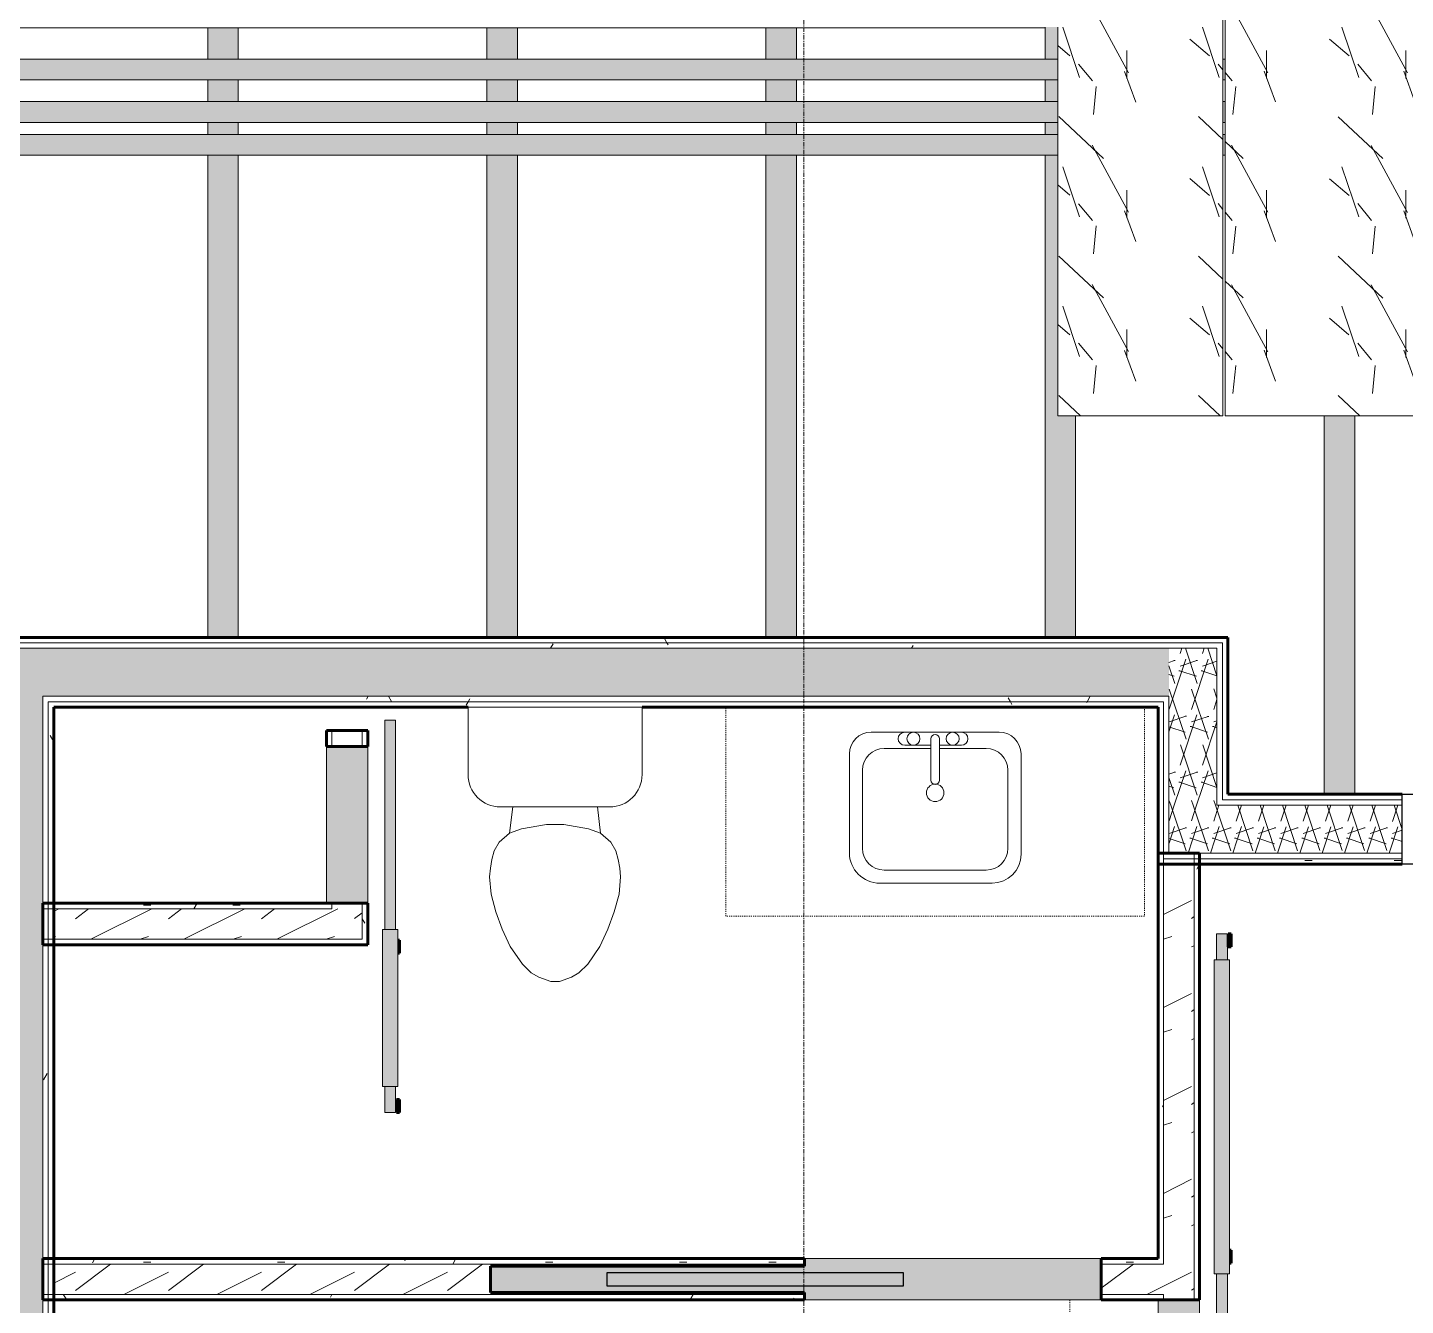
# Model space of a CAD drawing. Header units: inches. Extents: x -4169 to -1846, y 9706 to 12377.
# Drawn here: x -2916.3 to -2758.4, y 11571.4 to 11717.9 of the extents above; entities that cross this region are included whole.
import ezdxf

# ---------------------------------------------------------------- set-up
doc = ezdxf.new("R2010")
doc.units = ezdxf.units.IN
doc.header["$MEASUREMENT"] = 0
doc.linetypes.add('Dash', pattern=[0.25, 0.125, -0.125])
doc.linetypes.add('Grid Line 1_2_', pattern=[0.875, 0.5, -0.125, 0.125, -0.125])
for name, color, linetype, lineweight in [('0-1', 7, 'Continuous', 5), ('0-2', 7, 'Continuous', 18), ('A-CLNG', 13, 'Continuous', 18), ('A-CLNG-PATT-1', 35, 'Continuous', 18), ('A-DOOR', 31, 'Continuous', 18), ('A-DOOR-2', 90, 'Continuous', 30), ('A-DOOR-3', 135, 'Continuous', 18), ('A-DOOR-4', 7, 'Continuous', 18), ('A-DOOR-5', 50, 'Continuous', 60), ('A-DOOR-6', 31, 'Continuous', 30), ('A-DOOR-7', 31, 'Continuous', 9), ('A-DOOR-FRAM', 31, 'Continuous', 30), ('A-FLOR-2', 7, 'Continuous', 18), ('A-WALL', 113, 'Continuous', 18), ('A-WALL-1', 8, 'Continuous', 5), ('A-WALL-3', 50, 'Continuous', 60), ('A-WALL-4', 7, 'Continuous', 18), ('A-WALL-PATT-1', 250, 'Continuous', 9), ('A-WALL-PATT-2', 253, 'Continuous', 9), ('A-WALL-PATT-4', 111, 'Continuous', 9), ('I-FURN-1', 250, 'Continuous', 9), ('I-FURN-HDLN-1', 250, 'Dash', 9), ('I-WALL-3', 2, 'Continuous', 60), ('P-PIPE', 3, 'Continuous', 9), ('P-PIPE-1', 3, 'Continuous', 5), ('P-SANR-FIXT-2', 250, 'Continuous', 9), ('Q-CASE-HDLN-1', 250, 'Dash', 9), ('S-BEAM', 12, 'Continuous', 9), ('S-GRID-1', 1, 'Grid Line 1_2_', 9)]:
    doc.layers.add(name, color=color, linetype=linetype, lineweight=lineweight)
pattern_1 = [(0, (0, 0), (20.48, 5.12), [0.845, -14.515, 0.845, -14.515, -81.92]), (0, (0, 0), (20.48, 5.12), [-30.72, 0.845, -29.875, 0.845, -14.515, -35.84]), (0, (0, 0), (20.48, 5.12), [-76.8, 0.845, -9.395, 0.845, -24.755]), (120, (7.68, 2.56), (-14.67405, 15.1762003), [0.845, -14.515, 0.845, -14.515, -81.92]), (120, (7.68, 2.56), (-14.67405, 15.1762003), [-30.72, 0.845, -29.875, 0.845, -14.515, -35.84]), (120, (7.68, 2.56), (-14.67405, 15.1762003), [-76.8, 0.845, -9.395, 0.845, -24.755]), (240, (10.24, 12.8), (-5.80595, -20.2962003), [0.845, -14.515, 0.845, -14.515, -81.92]), (240, (10.24, 12.8), (-5.80595, -20.2962003), [-30.72, 0.845, -29.875, 0.845, -14.515, -35.84]), (240, (10.24, 12.8), (-5.80595, -20.2962003), [-76.8, 0.845, -9.395, 0.845, -24.755])]
pattern_2 = [(216.87, (4.265, 10.662), (31.9871619, 21.32545714), [5.331, -47.981]), (206.565, (10.662, 7.464), (-10.662476, -10.6620098), [11.921, -11.921]), (198.435, (10.662, 2.132), (-21.32449365, -10.6625869), [6.744, -26.974])]
pattern_3 = [(161.57, (0.32, 0.32), (-2.560496185, -0.000537386), [0, -18.214, 2.022, 0]), (18.43, (-0.32, 0.32), (-2.560496185, 0.000537386), [0, -18.214, 2.022, 0]), (108.43, (0.32, 0.32), (1.27922091, -6.400876726), [6.07, -14.166]), (71.57, (-0.32, 0.32), (1.27922091, 6.400876726), [6.07, -14.166])]

# ---------------------------------------------------------------- blocks, each defined once
blk = doc.blocks.new('Pocket_Door_2385 - 34_ x 80_-1722045-ENLARGED RCP - 2ND FLOOR PLAN')
at = {"layer": 'A-DOOR-2'}
for p, q in [((-39.67, 0.75), (-39.67, -0.75)), ((-5.67, 0.75), (-39.67, 0.75)), ((-5.67, -0.75), (-5.67, 0.75)), ((-39.67, -0.75), (-5.67, -0.75))]:
    blk.add_line(p, q, dxfattribs=at)
blk = doc.blocks.new('M_Sink Vanity-Square - 500 x 440mm-1352614-ENLARGED RCP - 2ND FLOOR PLAN')
at = {"layer": 'P-SANR-FIXT-2'}
for p, q in [((7.96, 7.09), (-6.72, 7.09)), ((7.96, 7.09), (-6.72, 7.09)), ((3.62, 7.09), (-2.88, 7.09)), ((0.12, 6.33), (0.12, 1.59)), ((1.12, 6.33), (1.12, 1.59)), ((0.12, 5.22), (-5.22, 5.22)), ((-2.88, 5.59), (0.12, 5.59)), ((1.12, 5.59), (3.62, 5.59)), ((6.46, 5.22), (1.12, 5.22)), ((-9.22, 4.59), (-9.22, -6.73)), ((-9.22, 4.59), (-9.22, -6.73)), ((10.46, -6.91), (10.46, 4.59)), ((10.46, -6.91), (10.46, 4.59)), ((-7.72, 2.72), (-7.72, -6.23)), ((8.96, -6.23), (8.96, 2.72)), ((-5.22, -8.73), (6.46, -8.73)), ((-5.72, -10.23), (7.14, -10.23)), ((-5.72, -10.23), (7.14, -10.23))]:
    blk.add_line(p, q, dxfattribs=at)
for centre, radius, start, end in [((-6.72, 4.59), 2.5, 90, 180), ((-6.72, 4.59), 2.5, 90, 180), ((-2.88, 6.34), 0.75, 90, 270), ((-1.88, 6.34), 0.75, 360, 180), ((-1.88, 6.34), 0.75, 180, 0), ((0.62, 6.33), 0.5, 360, 180), ((2.62, 6.34), 0.75, 360, 180), ((2.62, 6.34), 0.75, 180, 360), ((3.62, 6.34), 0.75, 270, 90), ((7.96, 4.59), 2.5, 0, 90), ((7.96, 4.59), 2.5, 360, 90), ((-5.22, 2.72), 2.5, 90, 180), ((6.46, 2.72), 2.5, 0, 90), ((0.62, 1.59), 0.5, 180, 0), ((0.62, 0.13), 1, 360, 180), ((0.62, 0.13), 1, 180, 0), ((-5.22, -6.23), 2.5, 180, 270), ((6.46, -6.23), 2.5, 270, 0), ((-5.72, -6.73), 3.5, 180, 270), ((-5.72, -6.73), 3.5, 180, 270), ((7.14, -6.91), 3.32, 270, 360), ((7.14, -6.91), 3.32, 270, 0)]:
    blk.add_arc(centre, radius, start, end, dxfattribs=at)
blk = doc.blocks.new('Toilet-Domestic-3D - Toilet-Domestic-3D-1372870-ENLARGED RCP - 2ND FLOOR PLAN')
at = {"layer": 'P-SANR-FIXT-2'}
for p, q in [((-2.74, 11), (-1.87, 11.5)), ((-1.87, 11.5), (-0.5, 12)), ((-0.5, 12), (0.5, 12)), ((0.5, 12), (1.87, 11.5)), ((1.87, 11.5), (2.74, 11)), ((-5.13, 8), (-3.74, 10)), ((-3.74, 10), (-2.74, 11)), ((2.74, 11), (3.74, 10)), ((3.74, 10), (5.13, 8)), ((-6.06, 6), (-5.13, 8)), ((5.13, 8), (6.06, 6)), ((-6.79, 4), (-6.06, 6)), ((6.06, 6), (6.79, 4)), ((-7.33, 1.99), (-6.79, 4)), ((6.79, 4), (7.33, 1.99)), ((-7.5, 0), (-7.33, 1.99)), ((7.33, 1.99), (7.5, 0)), ((-7.41, -1), (-7.5, 0)), ((-7.24, -2), (-7.41, -1)), ((7.41, -1), (7.24, -2)), ((7.5, 0), (7.41, -1)), ((-6.97, -3), (-7.24, -2)), ((-6.4, -4), (-6.97, -3)), ((6.97, -3), (6.4, -4)), ((7.24, -2), (6.97, -3)), ((-5.21, -5), (-6.4, -4)), ((6.4, -4), (5.21, -5)), ((-3.84, -5.5), (-5.21, -5)), ((-4.86, -8.02), (-5.21, -5)), ((-1, -6), (-3.84, -5.5)), ((1, -6), (-1, -6)), ((3.84, -5.5), (1, -6)), ((5.21, -5), (3.84, -5.5)), ((4.86, -8.02), (5.21, -5)), ((6.25, -8.02), (-6.25, -8.02)), ((-9.98, -11.75), (-9.98, -19.48)), ((9.98, -19.48), (9.98, -11.75)), ((-9.98, -19.48), (9.98, -19.48))]:
    blk.add_line(p, q, dxfattribs=at)
for centre, start, end in [((-6.25, -11.75), 90, 180), ((6.25, -11.75), 0, 90)]:
    blk.add_arc(centre, 3.73, start, end, dxfattribs=at)
blk = doc.blocks.new('OD_CW_Countertop - OD_CW_Countertop-V33-ENLARGED RCP - 2ND FLOOR PLAN')
at = {"layer": 'Q-CASE-HDLN-1'}
for p, q in [((0.74, -23.99), (0.74, 0)), ((0.74, 0), (48.74, 0)), ((48.74, 0), (48.74, -23.99))]:
    blk.add_line(p, q, dxfattribs=at)
blk = doc.blocks.new('Interior_barn_door_18732 - Interior_barn_door_18732-2490867-ENLARGED RCP - 2ND FLOOR PLAN')
at = {"layer": 'A-DOOR-3'}
for points in [[(-58.5, 5.82), (-58.5, 6), (-60, 6), (-60, 5.67), (-58.5, 5.67)], [(-21, 5.82), (-57, 5.82), (-57, 4.07), (-21, 4.07)], [(-22.23, 6), (-23.73, 6), (-23.73, 5.82), (-22.23, 5.82)]]:
    blk.add_hatch(color=256, dxfattribs=at).paths.add_polyline_path(points, flags=0)
h = blk.add_hatch(color=256, dxfattribs=at)
h.paths.add_polyline_path([(21, 5.57), (-21, 5.55), (-21, 4.95), (21, 4.95), (21, 5.55)], flags=0)
h.paths.add_polyline_path([(-57, 5.57), (-60, 5.55), (-60, 4.95), (-57, 4.95), (-57, 5.57)], flags=0)
h = blk.add_hatch(color=256, dxfattribs=at)
h.paths.add_polyline_path([(21, 4.32), (21, 4.95), (-21, 4.95), (-21, 4.32), (17.92, 4.32)], flags=0)
h.paths.add_polyline_path([(-57, 4.79), (-57, 4.95), (-60, 4.95), (-60, 4.32), (-57, 4.34), (-57, 4.78)], flags=0)
at = {"layer": 'A-DOOR-4'}
for p, q in [((-60, 5.57), (-57, 5.57)), ((-60, 5.57), (-60, 4.95)), ((-60, 4.95), (-60, 4.32)), ((-57, 4.07), (-57, 5.82)), ((-57, 5.82), (-21, 5.82)), ((-21, 5.82), (-21, 4.07)), ((-21, 5.57), (21, 5.57)), ((21, 4.95), (21, 5.57)), ((21, 4.32), (21, 4.95)), ((-57, 4.32), (-60, 4.32)), ((-21, 4.07), (-57, 4.07)), ((21, 4.32), (-21, 4.32))]:
    blk.add_line(p, q, dxfattribs=at)
at = {"layer": 'A-DOOR-5'}
for p, q in [((-60, 6), (-60, 5.67)), ((-58.5, 6), (-60, 6)), ((-60, 5.67), (-58.5, 5.67)), ((-58.5, 5.67), (-58.5, 6)), ((-23.73, 6), (-23.73, 5.82)), ((-22.23, 6), (-23.73, 6)), ((-22.23, 5.82), (-22.23, 6))]:
    blk.add_line(p, q, dxfattribs=at)
blk = doc.blocks.new('Bed-Standard - Queen 60_ x 79_-1433484-ENLARGED RCP - 2ND FLOOR PLAN')
at = {"layer": 'I-FURN-1'}
for p, q in [((-19.31, 41.3), (40.69, 41.3)), ((-19.31, -37.7), (-19.31, 41.3)), ((40.69, 41.3), (40.69, -37.7)), ((40.69, -23.7), (-19.31, -17.13)), ((-16.31, -23.7), (37.69, -23.7)), ((-16.31, -35.7), (-16.31, -23.7)), ((37.69, -35.7), (37.69, -23.7)), ((-16.31, -35.7), (37.69, -35.7)), ((40.69, -37.7), (-19.31, -37.7))]:
    blk.add_line(p, q, dxfattribs=at)
at = {"layer": 'I-FURN-HDLN-1'}
for p, q in [((-55.31, 77.3), (64.69, 77.3)), ((-55.31, -37.7), (-55.31, 77.3)), ((64.69, 77.3), (64.69, -37.7))]:
    blk.add_line(p, q, dxfattribs=at)
blk = doc.blocks.new('Interior_barn_door_18732 - Interior_barn_door_18732 18_-2491359-ENLARGED RCP - 2ND FLOOR PLAN')
at = {"layer": 'A-DOOR-3'}
h = blk.add_hatch(color=256, dxfattribs=at)
h.paths.add_polyline_path([(12, -4.32), (-12, -4.34), (-12, -4.95), (12, -4.95), (12, -4.34)], flags=0)
h.paths.add_polyline_path([(-33, -4.32), (-33, -4.95), (-30, -4.95), (-30, -4.32)], flags=0)
for points in [[(-30, -4.07), (-30, -5.82), (-12, -5.82), (-12, -4.07), (-28.85, -4.07)], [(-33, -5.67), (-33, -6), (-31.5, -6), (-31.5, -5.67)], [(-14.73, -5.82), (-14.73, -6), (-13.23, -6), (-13.23, -5.82)]]:
    blk.add_hatch(color=256, dxfattribs=at).paths.add_polyline_path(points, flags=0)
h = blk.add_hatch(color=256, dxfattribs=at)
h.paths.add_polyline_path([(7.02, -4.95), (-12, -4.95), (-12, -5.57), (12, -5.55), (12, -4.95), (9, -4.95)], flags=0)
h.paths.add_polyline_path([(-33, -4.95), (-33, -5.57), (-30, -5.55), (-30, -4.95)], flags=0)
at = {"layer": 'A-DOOR-4'}
for p, q in [((-33, -4.32), (-30, -4.32)), ((-33, -4.32), (-33, -4.95)), ((-30, -5.82), (-30, -4.07)), ((-30, -4.07), (-12, -4.07)), ((-12, -4.07), (-12, -5.82)), ((-12, -4.32), (12, -4.32)), ((12, -4.95), (12, -4.32)), ((-33, -4.95), (-33, -5.57)), ((-30, -5.57), (-33, -5.57)), ((-12, -5.82), (-30, -5.82)), ((12, -5.57), (-12, -5.57)), ((12, -5.57), (12, -4.95))]:
    blk.add_line(p, q, dxfattribs=at)
at = {"layer": 'A-DOOR-5'}
for p, q in [((-33, -6), (-33, -5.67)), ((-33, -5.67), (-31.5, -5.67)), ((-31.5, -6), (-33, -6)), ((-31.5, -5.67), (-31.5, -6)), ((-14.73, -6), (-14.73, -5.82)), ((-13.23, -6), (-14.73, -6)), ((-13.23, -5.82), (-13.23, -6))]:
    blk.add_line(p, q, dxfattribs=at)
blk = doc.blocks.new('CTR - 1st Phase - Unit Layouts_rvt-1-ENLARGED RCP - 2ND FLOOR PLAN')
at = {"layer": 'A-WALL-1'}
for points in [[(-2881.45, 11617.49), (-2877.32, 11617.49), (-2877.32, 11635.49), (-2882.07, 11635.49), (-2882.07, 11617.49)], [(-2793.25, 11571.99), (-2793.25, 11576.74), (-2827.25, 11576.74), (-2827.25, 11575.86), (-2863.25, 11575.86), (-2863.25, 11572.86), (-2827.25, 11572.86), (-2827.25, 11571.99), (-2794.41, 11571.99)], [(-2786.72, 11535.99), (-2781.97, 11535.99), (-2781.97, 11571.99), (-2786.72, 11571.99), (-2786.72, 11536.07)]]:
    blk.add_hatch(color=256, dxfattribs=at).paths.add_polyline_path(points, flags=0)
at = {"layer": 'A-WALL-PATT-1'}
h = blk.add_hatch(dxfattribs=at)
h.set_pattern_fill('FP_1', color=256, style=0, pattern_type=2)
h.set_pattern_definition(pattern_1)
h.paths.add_polyline_path([(-2877.32, 11613.36), (-2877.32, 11617.49), (-2877.95, 11617.49), (-2877.95, 11613.36)], flags=0)
h.paths.add_polyline_path([(-2877.95, 11635.49), (-2877.32, 11635.49), (-2877.32, 11637.3), (-2877.95, 11637.3), (-2877.95, 11635.94)], flags=0)
h = blk.add_hatch(dxfattribs=at)
h.set_pattern_fill('FP_1', color=256, style=0, pattern_type=2)
h.set_pattern_definition(pattern_1)
h.paths.add_polyline_path([(-2786.72, 11532.89), (-2786.1, 11532.89), (-2786.1, 11535.99), (-2786.72, 11535.99)], flags=0)
h.paths.add_polyline_path([(-2786.72, 11571.99), (-2786.1, 11571.99), (-2786.1, 11572.61), (-2786.72, 11572.61)], flags=0)
h.paths.add_polyline_path([(-2786.72, 11576.11), (-2786.1, 11576.11), (-2786.1, 11623.26), (-2786.72, 11623.26), (-2786.72, 11576.74)], flags=0)
h = blk.add_hatch(dxfattribs=at)
h.set_pattern_fill('FP_1', color=256, style=0, pattern_type=2)
h.set_pattern_definition(pattern_1)
h.paths.add_polyline_path([(-2781.97, 11532.89), (-2781.97, 11535.99), (-2782.6, 11535.99), (-2782.6, 11532.89)], flags=0)
h.paths.add_polyline_path([(-2781.97, 11571.99), (-2781.97, 11623.24), (-2782.6, 11623.24), (-2782.6, 11571.99)], flags=0)
h = blk.add_hatch(dxfattribs=at)
h.set_pattern_fill('FP_1', color=256, style=0, pattern_type=2)
h.set_pattern_definition(pattern_1)
h.paths.add_polyline_path([(-2881.45, 11616.86), (-2881.45, 11617.49), (-2913.32, 11617.49), (-2913.32, 11616.86), (-2882.07, 11616.86)], flags=0)
h = blk.add_hatch(dxfattribs=at)
h.set_pattern_fill('FP_1', color=256, style=0, pattern_type=2)
h.set_pattern_definition(pattern_1)
h.paths.add_polyline_path([(-2913.32, 11576.11), (-2827.25, 11576.11), (-2827.25, 11576.74), (-2913.32, 11576.73)], flags=0)
h.paths.add_polyline_path([(-2788.86, 11576.11), (-2786.72, 11576.11), (-2786.72, 11576.74), (-2793.25, 11576.74), (-2793.25, 11576.11)], flags=0)
h = blk.add_hatch(dxfattribs=at)
h.set_pattern_fill('FP_1', color=256, style=0, pattern_type=2)
h.set_pattern_definition(pattern_1)
h.paths.add_polyline_path([(-2913.32, 11571.99), (-2827.25, 11571.99), (-2827.25, 11572.61), (-2913.32, 11572.6)], flags=0)
h.paths.add_polyline_path([(-2793.25, 11571.99), (-2786.72, 11571.99), (-2786.72, 11572.61), (-2793.25, 11572.61)], flags=0)
at = {"layer": 'A-WALL-PATT-2'}
h = blk.add_hatch(dxfattribs=at)
h.set_pattern_fill('FP_2', color=256, style=0, pattern_type=2)
h.set_pattern_definition(pattern_2)
h.paths.add_polyline_path([(-2786.1, 11532.26), (-2782.6, 11532.26), (-2782.6, 11535.99), (-2786.1, 11535.99), (-2786.1, 11532.89)], flags=0)
h.paths.add_polyline_path([(-2786.1, 11571.99), (-2782.6, 11571.99), (-2782.6, 11623.26), (-2786.1, 11623.26), (-2786.1, 11572.61)], flags=0)
h = blk.add_hatch(dxfattribs=at)
h.set_pattern_fill('FP_2', color=256, style=0, pattern_type=2)
h.set_pattern_definition(pattern_2)
h.paths.add_polyline_path([(-2890.16, 11613.36), (-2877.95, 11613.36), (-2877.95, 11616.86), (-2913.32, 11616.86), (-2913.32, 11613.36)], flags=0)
h = blk.add_hatch(dxfattribs=at)
h.set_pattern_fill('FP_2', color=256, style=0, pattern_type=2)
h.set_pattern_definition(pattern_2)
h.paths.add_polyline_path([(-2913.32, 11572.61), (-2827.25, 11572.61), (-2827.25, 11572.86), (-2863.25, 11572.86), (-2863.25, 11575.86), (-2827.25, 11575.86), (-2827.25, 11576.11), (-2913.32, 11576.11), (-2913.32, 11572.62)], flags=0)
h.paths.add_polyline_path([(-2786.1, 11572.61), (-2786.1, 11576.11), (-2793.25, 11576.11), (-2793.25, 11572.61), (-2786.72, 11572.61)], flags=0)
at = {"layer": 'A-WALL-3'}
for p, q in [((-2882.07, 11635.49), (-2882.07, 11637.3)), ((-2882.07, 11637.3), (-2877.32, 11637.3)), ((-2877.32, 11637.3), (-2877.32, 11635.49)), ((-2877.32, 11635.49), (-2882.07, 11635.49)), ((-2786.72, 11576.74), (-2786.72, 11623.26)), ((-2786.72, 11623.26), (-2781.97, 11623.26)), ((-2781.97, 11623.26), (-2781.97, 11571.99)), ((-2914.57, 11612.74), (-2914.57, 11617.49)), ((-2914.57, 11617.49), (-2877.32, 11617.49)), ((-2877.32, 11617.49), (-2877.32, 11612.74)), ((-2877.32, 11612.74), (-2914.57, 11612.74)), ((-2914.57, 11576.74), (-2827.25, 11576.74)), ((-2914.57, 11571.99), (-2914.57, 11576.74)), ((-2827.25, 11575.86), (-2863.25, 11575.86)), ((-2863.25, 11575.86), (-2863.25, 11572.86)), ((-2827.25, 11576.74), (-2827.25, 11575.86)), ((-2793.25, 11576.74), (-2786.72, 11576.74)), ((-2793.25, 11571.99), (-2793.25, 11576.74)), ((-2863.25, 11572.86), (-2827.25, 11572.86)), ((-2827.25, 11572.86), (-2827.25, 11571.99)), ((-2827.25, 11571.99), (-2914.57, 11571.99)), ((-2786.72, 11571.99), (-2793.25, 11571.99)), ((-2781.97, 11571.99), (-2786.72, 11571.99))]:
    blk.add_line(p, q, dxfattribs=at)
at = {"layer": 'A-WALL-4'}
for p, q in [((-2881.45, 11637.3), (-2881.45, 11635.49)), ((-2877.95, 11637.3), (-2877.95, 11635.49)), ((-2882.07, 11635.49), (-2882.07, 11617.49)), ((-2877.32, 11617.49), (-2877.32, 11635.49)), ((-2786.1, 11623.26), (-2786.1, 11576.11)), ((-2782.6, 11623.26), (-2782.6, 11571.99)), ((-2914.57, 11616.86), (-2881.45, 11616.86)), ((-2881.45, 11616.86), (-2881.45, 11617.49)), ((-2877.95, 11616.86), (-2877.95, 11617.49)), ((-2877.95, 11613.36), (-2877.95, 11616.86)), ((-2914.57, 11613.36), (-2877.95, 11613.36)), ((-2827.25, 11576.11), (-2914.57, 11576.11)), ((-2793.25, 11576.74), (-2827.25, 11576.74)), ((-2786.72, 11576.11), (-2793.25, 11576.11)), ((-2786.72, 11576.11), (-2786.1, 11576.11)), ((-2827.25, 11572.61), (-2914.57, 11572.61)), ((-2786.72, 11572.61), (-2793.25, 11572.61)), ((-2786.72, 11572.61), (-2786.1, 11572.61)), ((-2786.1, 11572.61), (-2786.1, 11571.99)), ((-2827.25, 11571.99), (-2793.25, 11571.99)), ((-2786.72, 11571.99), (-2786.72, 11535.99)), ((-2781.97, 11535.99), (-2781.97, 11571.99))]:
    blk.add_line(p, q, dxfattribs=at)
at = {"layer": '0-2'}
for name, p, rotation in [('Toilet-Domestic-3D - Toilet-Domestic-3D-1372870-ENLARGED RCP - 2ND FLOOR PLAN', (-2855.85, 11620.52), 180), ('OD_CW_Countertop - OD_CW_Countertop-V33-ENLARGED RCP - 2ND FLOOR PLAN', (-2787.54, 11616), 180), ('Interior_barn_door_18732 - Interior_barn_door_18732 18_-2491359-ENLARGED RCP - 2ND FLOOR PLAN', (-2879.7, 11626.49), 90.000000000006), ('Interior_barn_door_18732 - Interior_barn_door_18732-2490867-ENLARGED RCP - 2ND FLOOR PLAN', (-2784.35, 11553.99), 269.9999999999968), ('Bed-Standard - Queen 60_ x 79_-1433484-ENLARGED RCP - 2ND FLOOR PLAN', (-2874.14, 11516.68), 269.9999999999839)]:
    blk.add_blockref(name, p, dxfattribs=dict(at, rotation=rotation))
for name, p in [('M_Sink Vanity-Square - 500 x 440mm-1352614-ENLARGED RCP - 2ND FLOOR PLAN', (-2812.89, 11630.03)), ('Pocket_Door_2385 - 34_ x 80_-1722045-ENLARGED RCP - 2ND FLOOR PLAN', (-2810.25, 11574.36))]:
    blk.add_blockref(name, p, dxfattribs=at)
blk = doc.blocks.new('CTR - 1st Phase - Shell_rvt-1-ENLARGED RCP - 2ND FLOOR PLAN')
at = {"layer": 'A-FLOR-2'}
for p, q in [((-2924.17, 11717.89), (-2895.67, 11717.89)), ((-2892.17, 11717.89), (-2863.67, 11717.89)), ((-2860.17, 11717.89), (-2831.67, 11717.89)), ((-2828.17, 11717.89), (-2799.67, 11717.89)), ((-2895.67, 11648.09), (-2924.17, 11648.09)), ((-2863.67, 11648.09), (-2892.17, 11648.09)), ((-2831.67, 11648.09), (-2860.17, 11648.09)), ((-2799.67, 11648.09), (-2828.17, 11648.09)), ((-2780.17, 11648.09), (-2796.17, 11648.09)), ((-2780.17, 11647.99), (-2780.17, 11648.09))]:
    blk.add_line(p, q, dxfattribs=at)
at = {"layer": 'S-GRID-1'}
blk.add_line((-2827.32, 9836.18), (-2827.32, 12344.54), dxfattribs=at)
blk = doc.blocks.new('Dimension Lumber - LVL - 3_5X5_5-V163-ENLARGED RCP - 2ND FLOOR PLAN')
at = {"layer": 'S-BEAM'}
h = blk.add_hatch(color=256, dxfattribs=at)
h.paths.add_polyline_path([(34.9, -1.54), (34.9, 1.75), (-20.31, 1.75), (-20.31, -1.75), (34.9, -1.75)], flags=0)
h.paths.add_polyline_path([(-22.69, -1.75), (-22.69, 1.75), (-24.07, 1.75), (-24.07, -1.75), (-24, -1.75)], flags=0)
h.paths.add_polyline_path([(-26.45, 1.75), (-28.94, 1.75), (-28.94, -1.75), (-26.45, -1.75), (-26.45, -1.54)], flags=0)
h.paths.add_polyline_path([(-31.32, -1.54), (-31.32, 1.75), (-34.9, 1.75), (-34.9, -1.75), (-31.32, -1.75)], flags=0)
for p, q in [((-34.9, 1.75), (-34.9, -1.75)), ((-34.9, 1.75), (-31.32, 1.75)), ((-28.94, 1.75), (-26.45, 1.75)), ((-24.07, 1.75), (-22.69, 1.75)), ((-20.31, 1.75), (34.9, 1.75)), ((34.9, -1.75), (34.9, 1.75)), ((-34.9, -1.75), (-31.32, -1.75)), ((-28.94, -1.75), (-26.45, -1.75)), ((-24.07, -1.75), (-22.69, -1.75)), ((-20.31, -1.75), (34.9, -1.75))]:
    blk.add_line(p, q, dxfattribs=at)
blk = doc.blocks.new('Dimension Lumber - LVL - 3_5X5_5-V165-ENLARGED RCP - 2ND FLOOR PLAN')
at = {"layer": 'S-BEAM'}
h = blk.add_hatch(color=256, dxfattribs=at)
h.paths.add_polyline_path([(45.37, -0.31), (45.37, 1.75), (20.07, 1.75), (20.07, -0.31), (-9.84, -0.31), (-9.84, -1.75), (45.37, -1.75)], flags=0)
h.paths.add_polyline_path([(-12.21, -1.75), (-12.21, -0.31), (-13.6, -0.31), (-13.6, -1.75), (-13.52, -1.75)], flags=0)
h.paths.add_polyline_path([(-15.97, -0.31), (-18.47, -0.31), (-18.47, -1.75), (-15.97, -1.75), (-15.97, -1.22)], flags=0)
h.paths.add_polyline_path([(-20.84, -1.75), (-20.84, -0.31), (-24.53, -0.31), (-24.53, -1.75), (-23.58, -1.75)], flags=0)
for p, q in [((20.07, 1.75), (45.37, 1.75)), ((45.37, -1.75), (45.37, 1.75)), ((-24.53, -1.75), (-20.84, -1.75)), ((-18.47, -1.75), (-15.97, -1.75)), ((-13.6, -1.75), (-12.21, -1.75)), ((-9.84, -1.75), (45.37, -1.75))]:
    blk.add_line(p, q, dxfattribs=at)
blk = doc.blocks.new('Dimension Lumber - LVL - 3_5X5_5-V152-ENLARGED RCP - 2ND FLOOR PLAN')
at = {"layer": 'S-BEAM'}
blk.add_hatch(color=256, dxfattribs=at).paths.add_polyline_path([(9.6, -1.75), (53, -1.75), (53, 1.75), (9.6, 1.75)], flags=0)
for p, q in [((9.6, 1.75), (53, 1.75)), ((9.6, -1.75), (53, -1.75))]:
    blk.add_line(p, q, dxfattribs=at)
blk = doc.blocks.new('HOLLOW METAL - UNIT DOOR-2125824-ENLARGED RCP - 2ND FLOOR PLAN')
at = {"layer": 'A-DOOR-6'}
for p, q in [((16.25, -4.25), (18, -4.25)), ((16.25, -40.25), (16.25, -4.25)), ((18, -4.25), (18, -40.25)), ((18, -40.25), (16.25, -40.25))]:
    blk.add_line(p, q, dxfattribs=at)
at = {"layer": 'A-DOOR-7'}
blk.add_arc((18, -4.25), 36, 180, 270, dxfattribs=at)
at = {"layer": 'A-DOOR-FRAM'}
for p, q in [((-20, 3.75), (-18, 3.75)), ((-20, -4.25), (-20, 3.75)), ((-18, 3.75), (-18, 1.8125)), ((18, 3.75), (20, 3.75)), ((18, 1.8125), (18, 3.75)), ((20, 3.75), (20, -4.25)), ((-18, 1.8125), (-17.375, 1.8125)), ((-17.375, 1.8125), (-17.375, -2.3125)), ((17.375, 1.8125), (18, 1.8125)), ((17.375, -2.3125), (17.375, 1.8125)), ((-18, -2.3125), (-18, -4.25)), ((-17.375, -2.3125), (-18, -2.3125)), ((18, -2.3125), (17.375, -2.3125)), ((18, -4.25), (18, -2.3125)), ((-18, -4.25), (-20, -4.25)), ((20, -4.25), (18, -4.25))]:
    blk.add_line(p, q, dxfattribs=at)

msp = doc.modelspace()

# ---------------------------------------------------------------- hatches: boundary and pattern name
at = {"layer": 'A-CLNG-PATT-1'}
h = msp.add_hatch(dxfattribs=at)
h.set_pattern_fill('FP_53', color=256, style=0, pattern_type=2)
h.set_pattern_definition([(108.435, (4.16, 0), (-16.000521, 32.0003383), [6.072, -44.525]), (139.399, (2.24, 5.76), (-96.00016541, 79.9998798), [2.95, -144.562]), (136.848, (16, 7.68), (-240.00202852, 223.9982064), [7.018, -343.889]), (109.983, (10.88, 12.48), (-47.99971113, 127.99986808), [3.746, -183.53]), (90, (9.6, 0), (-16, 16), [3.2, -12.8]), (118.443, (9.6, 3.2), (112.0002199, -207.99937941), [8.734, -427.981]), (84.289, (5.44, 10.88), (-16.00092206, -143.99947947), [3.216, -157.582]), (129.806, (5.76, 14.08), (64.00060153, -80.0001644), [2.499, -122.465])])
h.paths.add_polyline_path([(-2740.63, 11673.39), (-2721.68, 11673.39), (-2721.68, 11716.36), (-2740.63, 11716.36), (-2740.63, 11676.83)], flags=0)
h.paths.add_polyline_path([(-2740.88, 11673.39), (-2740.88, 11735.99), (-2779.03, 11735.99), (-2779.03, 11673.39), (-2755.1, 11673.39)], flags=0)
h.paths.add_polyline_path([(-2787.05, 11673.39), (-2779.28, 11673.39), (-2779.28, 11735.99), (-2797.9, 11735.99), (-2797.9, 11717.99), (-2798.23, 11717.99), (-2798.23, 11673.39), (-2788.86, 11673.39)], flags=0)
at = {"layer": 'A-WALL-PATT-4'}
h = msp.add_hatch(dxfattribs=at)
h.set_pattern_fill('FP_1', color=256, style=0, pattern_type=2)
h.set_pattern_definition(pattern_1)
h.paths.add_polyline_path([(-2856.4, 11647.36), (-2779.35, 11647.36), (-2779.35, 11647.99), (-3025.52, 11647.99), (-3025.52, 11647.36), (-2860.17, 11647.36)], flags=0)
h = msp.add_hatch(dxfattribs=at)
h.set_pattern_fill('FP_1', color=256, style=0, pattern_type=2)
h.set_pattern_definition(pattern_1)
h.paths.add_polyline_path([(-2895.67, 11646.74), (-2779.97, 11646.74), (-2779.97, 11647.36), (-3024.9, 11647.36), (-3024.9, 11646.74), (-2914.57, 11646.74)], flags=0)
h = msp.add_hatch(dxfattribs=at)
h.set_pattern_fill('FP_4', color=256, style=0, pattern_type=2)
h.set_pattern_definition(pattern_3)
h.paths.add_polyline_path([(-2786.1, 11641.24), (-2785.47, 11641.24), (-2785.47, 11646.74), (-3019.4, 11646.74), (-3019.4, 11641.24), (-2786.72, 11641.24)], flags=0)
h = msp.add_hatch(dxfattribs=at)
h.set_pattern_fill('FP_4', color=256, style=0, pattern_type=2)
h.set_pattern_definition(pattern_3)
h.paths.add_polyline_path([(-2785.47, 11628.74), (-2779.97, 11628.74), (-2779.97, 11646.74), (-2785.47, 11646.74), (-2785.47, 11629.14)], flags=0)
h = msp.add_hatch(dxfattribs=at)
h.set_pattern_fill('FP_1', color=256, style=0, pattern_type=2)
h.set_pattern_definition(pattern_1)
h.paths.add_polyline_path([(-2779.35, 11629.99), (-2778.72, 11629.99), (-2778.72, 11647.99), (-2779.35, 11647.99), (-2779.35, 11630.01)], flags=0)
h = msp.add_hatch(dxfattribs=at)
h.set_pattern_fill('FP_1', color=256, style=0, pattern_type=2)
h.set_pattern_definition(pattern_1)
h.paths.add_polyline_path([(-3018.77, 11640.61), (-2918.07, 11640.61), (-2918.07, 11641.24), (-3018.77, 11641.24), (-3018.77, 11640.62)], flags=0)
h.paths.add_polyline_path([(-2788.86, 11640.61), (-2786.1, 11640.62), (-2786.1, 11641.24), (-2914.57, 11641.24), (-2914.57, 11640.61), (-2804.93, 11640.61)], flags=0)
h = msp.add_hatch(dxfattribs=at)
h.set_pattern_fill('FP_1', color=256, style=0, pattern_type=2)
h.set_pattern_definition(pattern_1)
h.paths.add_polyline_path([(-3018.15, 11639.99), (-2918.7, 11639.99), (-2918.7, 11640.61), (-3018.15, 11640.61)], flags=0)
h.paths.add_polyline_path([(-2788.86, 11639.99), (-2786.72, 11639.99), (-2786.72, 11640.61), (-2913.95, 11640.61), (-2913.95, 11639.99), (-2804.93, 11639.99)], flags=0)
h = msp.add_hatch(dxfattribs=at)
h.set_pattern_fill('FP_4', color=256, style=0, pattern_type=2)
h.set_pattern_definition(pattern_3)
h.paths.add_polyline_path([(-2914.57, 11255.64), (-2914.57, 11641.24), (-2918.07, 11641.24), (-2918.07, 11255.64)], flags=0)
h = msp.add_hatch(dxfattribs=at)
h.set_pattern_fill('FP_1', color=256, style=0, pattern_type=2)
h.set_pattern_definition(pattern_1)
h.paths.add_polyline_path([(-2913.95, 11255.64), (-2913.95, 11447.86), (-2914.57, 11447.86), (-2914.57, 11255.64)], flags=0)
h.paths.add_polyline_path([(-2913.95, 11451.36), (-2913.95, 11640.61), (-2914.57, 11640.61), (-2914.57, 11451.36), (-2914.27, 11451.36)], flags=0)
h = msp.add_hatch(dxfattribs=at)
h.set_pattern_fill('FP_1', color=256, style=0, pattern_type=2)
h.set_pattern_definition(pattern_1)
h.paths.add_polyline_path([(-2913.32, 11255.64), (-2913.32, 11376.43), (-2913.95, 11376.43), (-2913.95, 11255.64)], flags=0)
h.paths.add_polyline_path([(-2913.95, 11406.43), (-2913.32, 11406.43), (-2913.32, 11447.86), (-2913.95, 11447.86), (-2913.95, 11422.61)], flags=0)
h.paths.add_polyline_path([(-2913.95, 11451.36), (-2913.32, 11451.36), (-2913.32, 11639.99), (-2913.95, 11639.99), (-2913.95, 11475.74)], flags=0)
h = msp.add_hatch(dxfattribs=at)
h.set_pattern_fill('FP_1', color=256, style=0, pattern_type=2)
h.set_pattern_definition(pattern_1)
h.paths.add_polyline_path([(-2668.17, 11628.74), (-2649.47, 11628.74), (-2649.47, 11629.36), (-2670.72, 11629.36), (-2670.72, 11628.74)], flags=0)
h.paths.add_polyline_path([(-2712.97, 11628.74), (-2710.72, 11628.74), (-2710.72, 11629.36), (-2718.72, 11629.36), (-2718.72, 11628.74), (-2716.47, 11628.74)], flags=0)
h.paths.add_polyline_path([(-2764.17, 11628.74), (-2758.72, 11628.74), (-2758.72, 11629.36), (-2779.97, 11629.36), (-2779.97, 11628.74), (-2767.67, 11628.74)], flags=0)
h = msp.add_hatch(dxfattribs=at)
h.set_pattern_fill('FP_1', color=256, style=0, pattern_type=2)
h.set_pattern_definition(pattern_1)
h.paths.add_polyline_path([(-2650.1, 11629.36), (-2650.1, 11629.99), (-2670.72, 11629.99), (-2670.72, 11629.36), (-2653.8, 11629.36)], flags=0)
h.paths.add_polyline_path([(-2718.72, 11629.36), (-2710.72, 11629.36), (-2710.72, 11629.99), (-2718.72, 11629.99)], flags=0)
h.paths.add_polyline_path([(-2764.17, 11629.36), (-2758.72, 11629.36), (-2758.72, 11629.99), (-2779.35, 11629.99), (-2779.35, 11629.36), (-2767.67, 11629.36)], flags=0)
h = msp.add_hatch(dxfattribs=at)
h.set_pattern_fill('FP_4', color=256, style=0, pattern_type=2)
h.set_pattern_definition(pattern_3)
h.paths.add_polyline_path([(-2646.85, 11623.24), (-2646.85, 11623.26), (-2643.97, 11623.26), (-2643.97, 11628.74), (-2670.72, 11628.74), (-2670.72, 11623.24), (-2653.8, 11623.24)], flags=0)
h.paths.add_polyline_path([(-2711.72, 11623.24), (-2710.72, 11623.24), (-2710.72, 11628.74), (-2718.72, 11628.74), (-2718.72, 11623.24), (-2712.35, 11623.24)], flags=0)
h.paths.add_polyline_path([(-2758.72, 11623.24), (-2758.72, 11628.74), (-2785.47, 11628.74), (-2785.45, 11623.26), (-2769.67, 11623.24)], flags=0)
h = msp.add_hatch(dxfattribs=at)
h.set_pattern_fill('FP_1', color=256, style=0, pattern_type=2)
h.set_pattern_definition(pattern_1)
h.paths.add_polyline_path([(-2649.47, 11622.61), (-2647.47, 11622.61), (-2647.47, 11623.24), (-2670.72, 11623.24), (-2670.72, 11622.61), (-2653.8, 11622.61)], flags=0)
h.paths.add_polyline_path([(-2711.72, 11622.61), (-2710.72, 11622.61), (-2710.72, 11623.24), (-2712.97, 11623.24), (-2712.97, 11622.61), (-2712.35, 11622.61)], flags=0)
h.paths.add_polyline_path([(-2716.47, 11622.61), (-2716.47, 11623.24), (-2718.72, 11623.24), (-2718.72, 11622.61), (-2717.1, 11622.61)], flags=0)
h.paths.add_polyline_path([(-2779.97, 11622.61), (-2758.72, 11622.61), (-2758.72, 11623.24), (-2781.97, 11623.24), (-2781.97, 11622.61)], flags=0)
h = msp.add_hatch(dxfattribs=at)
h.set_pattern_fill('FP_1', color=256, style=0, pattern_type=2)
h.set_pattern_definition(pattern_1)
h.paths.add_polyline_path([(-2653.8, 11621.99), (-2647.47, 11621.99), (-2647.47, 11622.61), (-2670.72, 11622.61), (-2670.72, 11621.99)], flags=0)
h.paths.add_polyline_path([(-2717.72, 11621.99), (-2717.1, 11621.99), (-2717.1, 11622.61), (-2718.72, 11622.61), (-2718.72, 11621.99)], flags=0)
h.paths.add_polyline_path([(-2710.72, 11621.99), (-2710.72, 11622.61), (-2712.35, 11622.61), (-2712.35, 11621.99), (-2711.72, 11621.99)], flags=0)
h.paths.add_polyline_path([(-2767.33, 11621.99), (-2758.72, 11621.99), (-2758.72, 11622.61), (-2781.97, 11622.61), (-2781.97, 11621.99), (-2771.98, 11621.99)], flags=0)
at = {"layer": 'P-PIPE-1'}
h = msp.add_hatch(color=256, dxfattribs=at)
h.paths.add_polyline_path([(-2856.4, 11713.12), (-2798.23, 11713.12), (-2798.23, 11714.31), (-3435.32, 11714.31), (-3435.32, 11713.12), (-2873.28, 11713.12)], flags=0)
h.paths.add_polyline_path([(-2779.03, 11713.12), (-2779.03, 11714.31), (-2779.28, 11714.29), (-2779.28, 11713.12)], flags=0)
h.paths.add_polyline_path([(-2476.53, 11713.12), (-2474.74, 11713.12), (-2475.93, 11714.31), (-2721.68, 11714.29), (-2721.68, 11713.12), (-2484.97, 11713.12)], flags=0)
h.paths.add_polyline_path([(-2740.88, 11713.12), (-2740.63, 11713.12), (-2740.63, 11714.31), (-2740.88, 11714.29), (-2740.88, 11713.33)], flags=0)
h = msp.add_hatch(color=256, dxfattribs=at)
h.paths.add_polyline_path([(-2856.4, 11711.93), (-2798.23, 11711.96), (-2798.23, 11713.12), (-3435.32, 11713.12), (-3435.32, 11711.93), (-2860.17, 11711.93)], flags=0)
h.paths.add_polyline_path([(-2473.55, 11711.93), (-2474.74, 11713.12), (-2721.68, 11713.12), (-2721.68, 11711.93), (-2476.53, 11711.93)], flags=0)
h.paths.add_polyline_path([(-2740.63, 11711.93), (-2740.63, 11713.12), (-2740.88, 11713.12), (-2740.88, 11711.93)], flags=0)
h.paths.add_polyline_path([(-2779.28, 11711.93), (-2779.03, 11711.96), (-2779.03, 11713.12), (-2779.28, 11713.12), (-2779.28, 11711.96)], flags=0)
h = msp.add_hatch(color=256, dxfattribs=at)
h.paths.add_polyline_path([(-2476.53, 11708.25), (-2469.87, 11708.25), (-2471.05, 11709.44), (-2721.68, 11709.42), (-2721.68, 11708.25), (-2484.97, 11708.25)], flags=0)
h.paths.add_polyline_path([(-3435.32, 11708.25), (-2798.23, 11708.25), (-2798.23, 11709.44), (-3435.32, 11709.44), (-3435.32, 11708.25)], flags=0)
h.paths.add_polyline_path([(-2740.63, 11708.25), (-2740.63, 11709.44), (-2740.88, 11709.41), (-2740.88, 11708.25)], flags=0)
h.paths.add_polyline_path([(-2779.28, 11708.25), (-2779.03, 11708.25), (-2779.03, 11709.44), (-2779.28, 11709.42), (-2779.28, 11708.44)], flags=0)
h = msp.add_hatch(color=256, dxfattribs=at)
h.paths.add_polyline_path([(-2856.4, 11707.06), (-2798.23, 11707.09), (-2798.23, 11708.25), (-3435.32, 11708.23), (-3435.32, 11707.06), (-2860.17, 11707.06)], flags=0)
h.paths.add_polyline_path([(-2468.68, 11707.06), (-2469.87, 11708.25), (-2721.68, 11708.25), (-2721.68, 11707.06), (-2476.53, 11707.06)], flags=0)
h.paths.add_polyline_path([(-2740.63, 11707.06), (-2740.63, 11708.25), (-2740.88, 11708.25), (-2740.88, 11707.06)], flags=0)
h.paths.add_polyline_path([(-2779.03, 11707.06), (-2779.03, 11708.25), (-2779.28, 11708.25), (-2779.28, 11707.06)], flags=0)
h = msp.add_hatch(color=256, dxfattribs=at)
h.paths.add_polyline_path([(-2890.16, 11704.49), (-2798.23, 11704.49), (-2798.23, 11705.68), (-3435.32, 11705.68), (-3435.32, 11704.49), (-2907.05, 11704.49)], flags=0)
h.paths.add_polyline_path([(-2466.11, 11704.49), (-2467.3, 11705.68), (-2721.68, 11705.67), (-2721.68, 11704.49), (-2468.09, 11704.49)], flags=0)
h.paths.add_polyline_path([(-2740.63, 11704.49), (-2740.63, 11705.68), (-2740.88, 11705.66), (-2740.88, 11704.49)], flags=0)
h.paths.add_polyline_path([(-2779.28, 11704.49), (-2779.03, 11704.49), (-2779.03, 11705.68), (-2779.28, 11705.66), (-2779.28, 11704.69)], flags=0)
h = msp.add_hatch(color=256, dxfattribs=at)
h.paths.add_polyline_path([(-2805.75, 11703.3), (-2798.23, 11703.33), (-2798.23, 11704.49), (-3435.32, 11704.49), (-3435.32, 11703.3), (-2822.63, 11703.3)], flags=0)
h.paths.add_polyline_path([(-2464.92, 11703.3), (-2466.11, 11704.49), (-2721.68, 11704.49), (-2721.68, 11703.3), (-2468.09, 11703.3)], flags=0)
h.paths.add_polyline_path([(-2740.63, 11703.3), (-2740.63, 11704.49), (-2740.88, 11704.49), (-2740.88, 11703.3)], flags=0)
h.paths.add_polyline_path([(-2779.28, 11703.3), (-2779.03, 11703.33), (-2779.03, 11704.49), (-2779.28, 11704.49), (-2779.28, 11703.33)], flags=0)

# ---------------------------------------------------------------- linework, layer by layer
at = {"layer": 'A-CLNG'}
for p, q in [((-2779.28, 11735.99), (-2779.28, 11673.39)), ((-2779.03, 11673.39), (-2779.03, 11735.99)), ((-2798.23, 11673.39), (-2798.23, 11717.99)), ((-2779.28, 11673.39), (-2798.23, 11673.39)), ((-2740.88, 11673.39), (-2779.03, 11673.39))]:
    msp.add_line(p, q, dxfattribs=at)
at = {"layer": 'A-WALL'}
for p, q in [((-3025.52, 11647.36), (-2779.35, 11647.36)), ((-3024.9, 11646.74), (-2779.97, 11646.74)), ((-2779.97, 11646.74), (-2779.97, 11628.74)), ((-2779.35, 11647.36), (-2779.35, 11629.36)), ((-2914.57, 11641.24), (-2914.57, 11255.64)), ((-2914.57, 11641.24), (-2785.47, 11641.24)), ((-2913.95, 11640.61), (-2913.95, 11406.43)), ((-2913.95, 11640.61), (-2786.1, 11640.61)), ((-2786.1, 11640.61), (-2786.1, 11622.61)), ((-2785.47, 11641.24), (-2785.47, 11623.24)), ((-2779.35, 11629.36), (-2758.72, 11629.36)), ((-2779.97, 11628.74), (-2758.72, 11628.74)), ((-2785.47, 11623.24), (-2758.72, 11623.24)), ((-2786.1, 11622.61), (-2758.72, 11622.61))]:
    msp.add_line(p, q, dxfattribs=at)
at = {"layer": 'I-WALL-3'}
for p, q in [((-3026.15, 11647.99), (-2778.72, 11647.99)), ((-2778.72, 11647.99), (-2778.72, 11629.99)), ((-2913.32, 11639.99), (-2913.32, 11406.43)), ((-2865.82, 11639.99), (-2913.32, 11639.99)), ((-2786.72, 11639.99), (-2845.88, 11639.99)), ((-2786.72, 11621.99), (-2786.72, 11639.99)), ((-2778.72, 11629.99), (-2758.72, 11629.99)), ((-2758.72, 11621.99), (-2786.72, 11621.99))]:
    msp.add_line(p, q, dxfattribs=at)
at = {"layer": 'P-PIPE'}
for p, q in [((-3435.32, 11714.31), (-2798.23, 11714.31)), ((-2779.28, 11714.31), (-2779.03, 11714.31)), ((-2798.23, 11711.93), (-3435.32, 11711.93)), ((-2779.03, 11711.93), (-2779.28, 11711.93)), ((-3435.32, 11709.44), (-2798.23, 11709.44)), ((-2779.28, 11709.44), (-2779.03, 11709.44)), ((-2798.23, 11707.06), (-3435.32, 11707.06)), ((-2779.03, 11707.06), (-2779.28, 11707.06)), ((-3435.32, 11705.68), (-2798.23, 11705.68)), ((-2779.28, 11705.68), (-2779.03, 11705.68)), ((-2798.23, 11703.3), (-3435.32, 11703.3)), ((-2779.03, 11703.3), (-2779.28, 11703.3))]:
    msp.add_line(p, q, dxfattribs=at)

# ---------------------------------------------------------------- block references
at = {"layer": '0-1'}
for name in ['CTR - 1st Phase - Shell_rvt-1-ENLARGED RCP - 2ND FLOOR PLAN', 'CTR - 1st Phase - Unit Layouts_rvt-1-ENLARGED RCP - 2ND FLOOR PLAN']:
    msp.add_blockref(name, (0, 0), dxfattribs=at)
at = {"layer": 'A-DOOR'}
msp.add_blockref('HOLLOW METAL - UNIT DOOR-2125824-ENLARGED RCP - 2ND FLOOR PLAN', (-2738.72, 11626.24), dxfattribs=at)
at = {"layer": 'S-BEAM'}
for name, p, rotation in [('Dimension Lumber - LVL - 3_5X5_5-V163-ENLARGED RCP - 2ND FLOOR PLAN', (-2893.92, 11682.99), 269.9999999999994), ('Dimension Lumber - LVL - 3_5X5_5-V163-ENLARGED RCP - 2ND FLOOR PLAN', (-2861.92, 11682.99), 269.9999999999994), ('Dimension Lumber - LVL - 3_5X5_5-V163-ENLARGED RCP - 2ND FLOOR PLAN', (-2829.92, 11682.99), 269.9999999999994), ('Dimension Lumber - LVL - 3_5X5_5-V165-ENLARGED RCP - 2ND FLOOR PLAN', (-2797.92, 11693.46), 269.9999999999994), ('Dimension Lumber - LVL - 3_5X5_5-V152-ENLARGED RCP - 2ND FLOOR PLAN', (-2765.92, 11682.99), 269.9999999999993)]:
    msp.add_blockref(name, p, dxfattribs=dict(at, rotation=rotation))

doc.saveas('drawing.dxf')
